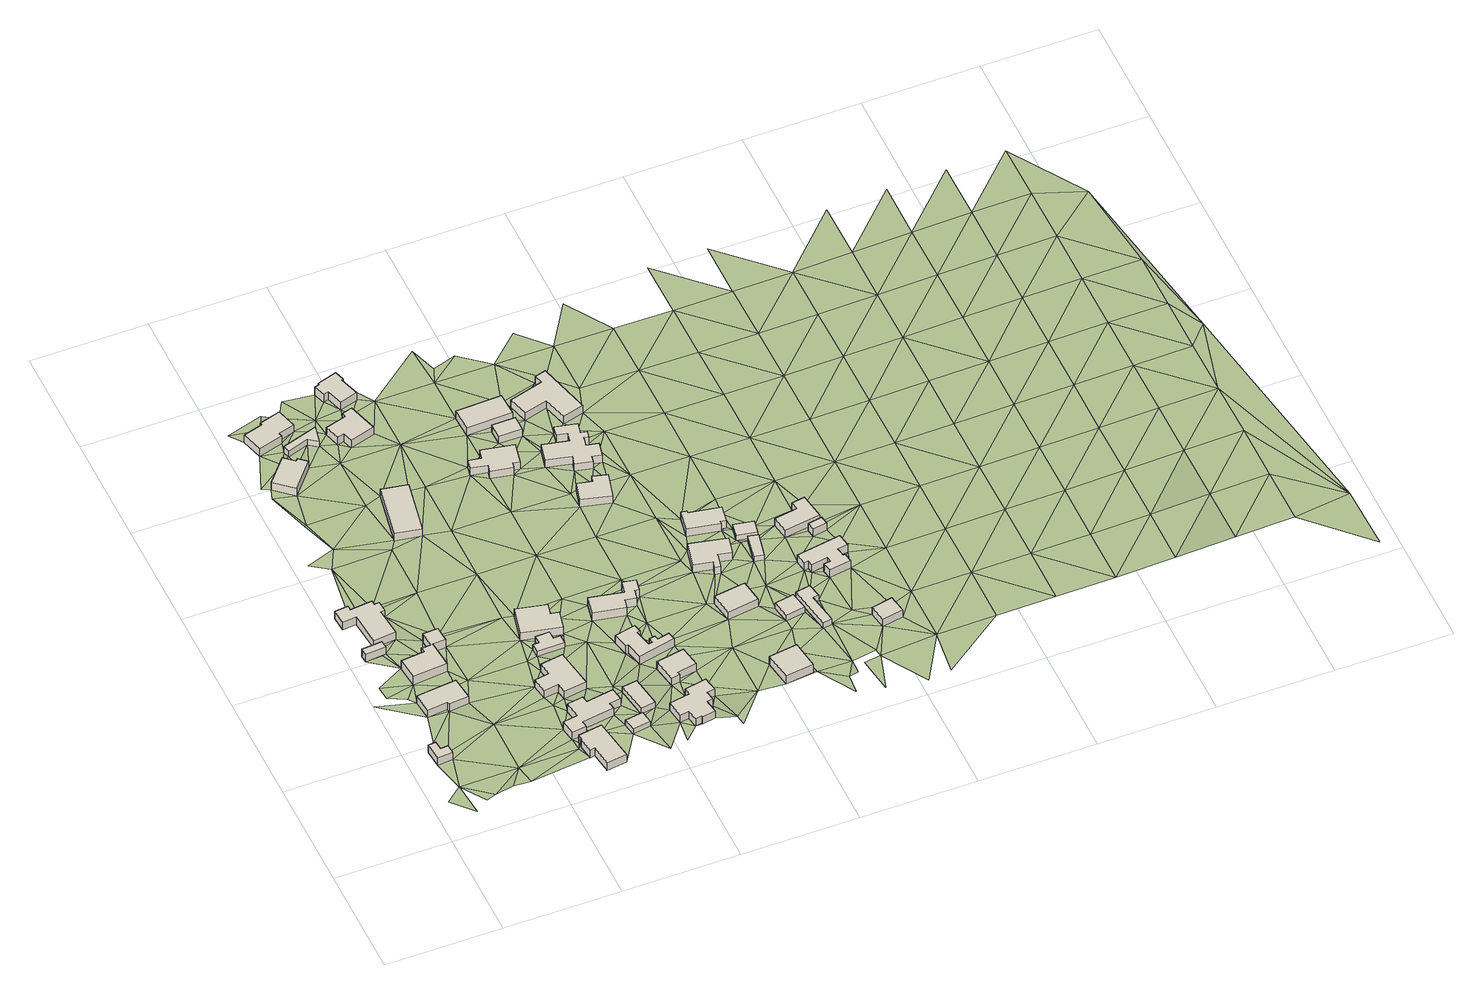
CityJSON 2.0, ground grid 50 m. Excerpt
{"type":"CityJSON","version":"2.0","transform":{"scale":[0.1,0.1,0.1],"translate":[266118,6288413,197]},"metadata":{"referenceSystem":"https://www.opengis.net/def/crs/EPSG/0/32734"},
"CityObjects":{
"building1":{"type":"Building","attributes":{"address":"36 Akkerboom Avenue Mamre 7347 Cape Town","building":"yes","building:levels":"1","building_height":4.1,"roof_height":201.67,"ground_height":197.57,"plus_code":"4FRWFFJJ+RQQ"},"geometry":[{"type":"Solid","lod":"1","boundaries":[[[[0,1,2,3]],[[1,4,5,2]],[[4,6,7,5]],[[6,8,9,7]],[[8,10,11,9]],[[10,0,3,11]],[[3,2,5,7,9,11]],[[10,8,6,4,1,0]]]]}]},
"building2":{"type":"Building","attributes":{"address":"Dias Street Mamre 7347 Cape Town","building":"yes","building:levels":"1","building_height":4.1,"roof_height":201.9,"ground_height":197.8,"plus_code":"4FRWFFMJ+3Q5"},"geometry":[{"type":"Solid","lod":"1","boundaries":[[[[12,13,14,15]],[[13,16,17,14]],[[16,18,19,17]],[[18,12,15,19]],[[15,14,17,19]],[[18,16,13,12]]]]}]},
"building3":{"type":"Building","attributes":{"address":"Akkerboom Avenue Mamre 7347 Cape Town","building":"house","building:levels":"1","building_height":4.1,"roof_height":201.79,"ground_height":197.69,"plus_code":"4FRWFFJJ+WRH"},"geometry":[{"type":"Solid","lod":"1","boundaries":[[[[20,21,22,23]],[[21,24,25,22]],[[24,26,27,25]],[[26,28,29,27]],[[28,30,31,29]],[[30,20,23,31]],[[23,22,25,27,29,31]],[[30,28,26,24,21,20]]]]}]},
"building4":{"type":"Building","attributes":{"address":"Dias Street Mamre 7347 Cape Town","building":"house","building:levels":"1","building_height":4.1,"roof_height":201.9,"ground_height":197.8,"plus_code":"4FRWFFMJ+3RM"},"geometry":[{"type":"Solid","lod":"1","boundaries":[[[[32,33,34,35]],[[33,36,37,34]],[[36,38,39,37]],[[38,40,41,39]],[[40,42,43,41]],[[42,44,45,43]],[[44,46,47,45]],[[46,48,49,47]],[[48,50,51,49]],[[50,52,53,51]],[[52,54,55,53]],[[54,32,35,55]],[[35,34,37,39,41,43,45,47,49,51,53,55]],[[54,52,50,48,46,44,42,40,38,36,33,32]]]]}]},
"building5":{"type":"Building","attributes":{"address":"34 Akkerboom Avenue Mamre 7347 Cape Town","building":"yes","building:levels":"1","building_height":4.1,"roof_height":202.34,"ground_height":198.24,"plus_code":"4FRWFFMJ+2V6"},"geometry":[{"type":"Solid","lod":"1","boundaries":[[[[56,57,58,59]],[[57,60,61,58]],[[60,62,63,61]],[[62,64,65,63]],[[64,66,67,65]],[[66,68,69,67]],[[68,70,71,69]],[[70,72,73,71]],[[72,74,75,73]],[[74,56,59,75]],[[59,58,61,63,65,67,69,71,73,75]],[[74,72,70,68,66,64,62,60,57,56]]]]}]},
"building6":{"type":"Building","attributes":{"address":"27 Akkerboom Avenue Mamre 7347 Cape Town","building":"house","building:levels":"1","building_height":4.1,"roof_height":202.18,"ground_height":198.08,"plus_code":"4FRWFFJM+Q25"},"geometry":[{"type":"Solid","lod":"1","boundaries":[[[[76,77,78,79]],[[77,80,81,78]],[[80,82,83,81]],[[82,84,85,83]],[[84,86,87,85]],[[86,88,89,87]],[[88,90,91,89]],[[90,76,79,91]],[[79,78,81,83,85,87,89,91]],[[90,88,86,84,82,80,77,76]]]]}]},
"building7":{"type":"Building","attributes":{"address":"30 Henning Huizen Street Mamre 7347 Cape Town","building":"house","building:levels":"1","building_height":4.1,"roof_height":202.07,"ground_height":197.97,"plus_code":"4FRWFFMJ+CR4"},"geometry":[{"type":"Solid","lod":"1","boundaries":[[[[92,93,94,95]],[[93,96,97,94]],[[96,98,99,97]],[[98,100,101,99]],[[100,102,103,101]],[[102,92,95,103]],[[95,94,97,99,101,103]],[[102,100,98,96,93,92]]]]}]},
"building8":{"type":"Building","attributes":{"address":"23 Groenkloof Street Mamre 7347 Cape Town","building":"house","building:levels":"1","building_height":4.1,"roof_height":201.88,"ground_height":197.78,"plus_code":"4FRWFFMJ+FRW"},"geometry":[{"type":"Solid","lod":"1","boundaries":[[[[104,105,106,107]],[[105,108,109,106]],[[108,110,111,109]],[[110,112,113,111]],[[112,114,115,113]],[[114,116,117,115]],[[116,118,119,117]],[[118,104,107,119]],[[107,106,109,111,113,115,117,119]],[[118,116,114,112,110,108,105,104]]]]}]},
"building9":{"type":"Building","attributes":{"address":"25 Akkerboom Avenue Mamre 7347 Cape Town","building":"house","building:levels":"1","building_height":4.1,"roof_height":202.35,"ground_height":198.25,"plus_code":"4FRWFFJM+R36"},"geometry":[{"type":"Solid","lod":"1","boundaries":[[[[120,121,122,123]],[[121,124,125,122]],[[124,126,127,125]],[[126,128,129,127]],[[128,130,131,129]],[[130,132,133,131]],[[132,134,135,133]],[[134,136,137,135]],[[136,138,139,137]],[[138,140,141,139]],[[140,142,143,141]],[[142,120,123,143]],[[123,122,125,127,129,131,133,135,137,139,141,143]],[[142,140,138,136,134,132,130,128,126,124,121,120]]]]}]},
"building10":{"type":"Building","attributes":{"address":"23 Akkerboom Avenue Mamre 7347 Cape Town","building":"house","building:levels":"1","building_height":4.1,"roof_height":202.35,"ground_height":198.25,"plus_code":"4FRWFFJM+V2Q"},"geometry":[{"type":"Solid","lod":"1","boundaries":[[[[144,145,146,147]],[[145,148,149,146]],[[148,150,151,149]],[[150,152,153,151]],[[152,154,155,153]],[[154,156,157,155]],[[156,158,159,157]],[[158,144,147,159]],[[147,146,149,151,153,155,157,159]],[[158,156,154,152,150,148,145,144]]]]}]},
"building11":{"type":"Building","attributes":{"building":"cabin","building:levels":"1","building_height":2.8,"roof_height":200.97,"ground_height":198.17,"plus_code":"4FRWFFMJ+FV9"},"geometry":[{"type":"Solid","lod":"1","boundaries":[[[[160,161,162,163]],[[161,164,165,162]],[[164,166,167,165]],[[166,168,169,167]],[[168,160,163,169]],[[163,162,165,167,169]],[[168,166,164,161,160]]]]}]},
"building12":{"type":"Building","attributes":{"building":"cabin","building:levels":"1","building_height":2.8,"roof_height":201.31,"ground_height":198.51,"plus_code":"4FRWFFJM+Q4F"},"geometry":[{"type":"Solid","lod":"1","boundaries":[[[[170,171,172,173]],[[171,174,175,172]],[[174,176,177,175]],[[176,170,173,177]],[[173,172,175,177]],[[176,174,171,170]]]]}]},
"building13":{"type":"Building","attributes":{"building":"cabin","building:levels":"1","building_height":2.8,"roof_height":201.23,"ground_height":198.43,"plus_code":"4FRWFFJM+X32"},"geometry":[{"type":"Solid","lod":"1","boundaries":[[[[178,179,180,181]],[[179,182,183,180]],[[182,184,185,183]],[[184,186,187,185]],[[186,188,189,187]],[[188,190,191,189]],[[190,192,193,191]],[[192,178,181,193]],[[181,180,183,185,187,189,191,193]],[[192,190,188,186,184,182,179,178]]]]}]},
"building14":{"type":"Building","attributes":{"address":"Khorhamer Street Mamre 7347 Cape Town","building":"civic","building:levels":"1","building_height":4.1,"roof_height":202.61,"ground_height":198.51,"plus_code":"4FRWFFMJ+7XC"},"geometry":[{"type":"Solid","lod":"1","boundaries":[[[[194,195,196,197]],[[195,198,199,196]],[[198,200,201,199]],[[200,194,197,201]],[[197,196,199,201]],[[200,198,195,194]]]]}]},
"building15":{"type":"Building","attributes":{"address":"21 Akkerboom Avenue Mamre 7347 Cape Town","building":"house","building:levels":"1","building_height":4.1,"roof_height":202.64,"ground_height":198.54,"plus_code":"4FRWFFMM+232"},"geometry":[{"type":"Solid","lod":"1","boundaries":[[[[202,203,204,205]],[[203,206,207,204]],[[206,208,209,207]],[[208,210,211,209]],[[210,212,213,211]],[[212,202,205,213]],[[205,204,207,209,211,213]],[[212,210,208,206,203,202]]]]}]},
"building16":{"type":"Building","attributes":{"building":"cabin","building:levels":"1","building_height":2.8,"roof_height":201.43,"ground_height":198.63,"plus_code":"4FRWFFJM+R49"},"geometry":[{"type":"Solid","lod":"1","boundaries":[[[[214,215,216,217]],[[215,218,219,216]],[[218,220,221,219]],[[220,214,217,221]],[[217,216,219,221]],[[220,218,215,214]]]]}]},
"building17":{"type":"Building","attributes":{"address":"26 Akkerboom Avenue Mamre 7347 Cape Town","building":"house","building:levels":"1","building_height":4.1,"roof_height":202.27,"ground_height":198.17,"plus_code":"4FRWFFMJ+FX2"},"geometry":[{"type":"Solid","lod":"1","boundaries":[[[[222,223,224,225]],[[223,226,227,224]],[[226,228,229,227]],[[228,230,231,229]],[[230,232,233,231]],[[232,234,235,233]],[[234,236,237,235]],[[236,222,225,237]],[[225,224,227,229,231,233,235,237]],[[236,234,232,230,228,226,223,222]]]]}]},
"building18":{"type":"Building","attributes":{"address":"24 Akkerboom Avenue Mamre 7347 Cape Town","building":"house","building:levels":"1","building_height":4.1,"roof_height":202.27,"ground_height":198.17,"plus_code":"4FRWFFMJ+GXM"},"geometry":[{"type":"Solid","lod":"1","boundaries":[[[[238,239,240,241]],[[239,242,243,240]],[[242,244,245,243]],[[244,246,247,245]],[[246,248,249,247]],[[248,250,251,249]],[[250,252,253,251]],[[252,254,255,253]],[[254,256,257,255]],[[256,238,241,257]],[[241,240,243,245,247,249,251,253,255,257]],[[256,254,252,250,248,246,244,242,239,238]]]]}]},
"building19":{"type":"Building","attributes":{"address":"14 Gardenia Street Mamre 7347 Cape Town","building":"house","building:levels":"1","building_height":4.1,"roof_height":203.1,"ground_height":199,"plus_code":"4FRWFFJM+Q67"},"geometry":[{"type":"Solid","lod":"1","boundaries":[[[[258,259,260,261]],[[259,262,263,260]],[[262,264,265,263]],[[264,266,267,265]],[[266,268,269,267]],[[268,270,271,269]],[[270,272,273,271]],[[272,274,275,273]],[[274,276,277,275]],[[276,278,279,277]],[[278,280,281,279]],[[280,282,283,281]],[[282,284,285,283]],[[284,258,261,285]],[[261,260,263,265,267,269,271,273,275,277,279,281,283,285]],[[284,282,280,278,276,274,272,270,268,266,264,262,259,258]]]]}]},
"building20":{"type":"Building","attributes":{"address":"10 Gardenia Street Mamre 7347 Cape Town","building":"house","building:levels":"1","building_height":4.1,"roof_height":203.15,"ground_height":199.05,"plus_code":"4FRWFFJM+W58"},"geometry":[{"type":"Solid","lod":"1","boundaries":[[[[286,287,288,289]],[[287,290,291,288]],[[290,292,293,291]],[[292,294,295,293]],[[294,296,297,295]],[[296,298,299,297]],[[298,300,301,299]],[[300,302,303,301]],[[302,304,305,303]],[[304,306,307,305]],[[306,308,309,307]],[[308,310,311,309]],[[310,312,313,311]],[[312,286,289,313]],[[289,288,291,293,295,297,299,301,303,305,307,309,311,313]],[[312,310,308,306,304,302,300,298,296,294,292,290,287,286]]]]}]},
"building21":{"type":"Building","attributes":{"address":"12 Gardenia Street Mamre 7347 Cape Town","building":"house","building:levels":"1","building_height":4.1,"roof_height":203.15,"ground_height":199.05,"plus_code":"4FRWFFJM+R6W"},"geometry":[{"type":"Solid","lod":"1","boundaries":[[[[314,315,316,317]],[[315,318,319,316]],[[318,320,321,319]],[[320,322,323,321]],[[322,324,325,323]],[[324,314,317,325]],[[317,316,319,321,323,325]],[[324,322,320,318,315,314]]]]}]},
"building22":{"type":"Building","attributes":{"address":"8 Gardenia Street Mamre 7347 Cape Town","building":"house","building:levels":"1","building_height":4.1,"roof_height":203.15,"ground_height":199.05,"plus_code":"4FRWFFJM+X5X"},"geometry":[{"type":"Solid","lod":"1","boundaries":[[[[326,327,328,329]],[[327,330,331,328]],[[330,332,333,331]],[[332,334,335,333]],[[334,336,337,335]],[[336,338,339,337]],[[338,340,341,339]],[[340,342,343,341]],[[342,344,345,343]],[[344,326,329,345]],[[329,328,331,333,335,337,339,341,343,345]],[[344,342,340,338,336,334,332,330,327,326]]]]}]},
"building23":{"type":"Building","attributes":{"building":"house","building:levels":"1","building_height":4.1,"roof_height":203.14,"ground_height":199.04,"plus_code":"4FRWFFMM+849"},"geometry":[{"type":"Solid","lod":"1","boundaries":[[[[346,347,348,349]],[[347,350,351,348]],[[350,352,353,351]],[[352,354,355,353]],[[354,356,357,355]],[[356,358,359,357]],[[358,360,361,359]],[[360,362,363,361]],[[362,364,365,363]],[[364,346,349,365]],[[349,348,351,353,355,357,359,361,363,365]],[[364,362,360,358,356,354,352,350,347,346]]]]}]},
"building24":{"type":"Building","attributes":{"address":"17 Bauhinia Crescent Mamre 7347 Cape Town","building":"house","building:levels":"1","building_height":4.1,"roof_height":202.92,"ground_height":198.82,"plus_code":"4FRWFFMM+95W"},"geometry":[{"type":"Solid","lod":"1","boundaries":[[[[366,367,368,369]],[[367,370,371,368]],[[370,372,373,371]],[[372,366,369,373]],[[369,368,371,373]],[[372,370,367,366]]]]}]},
"building25":{"type":"Building","attributes":{"address":"17 Bauhinia Crescent Mamre 7347 Cape Town","building":"yes","building:levels":"1","building_height":4.1,"roof_height":202.9,"ground_height":198.8,"plus_code":"4FRWFFMM+955"},"geometry":[{"type":"Solid","lod":"1","boundaries":[[[[374,375,376,377]],[[375,378,379,376]],[[378,380,381,379]],[[380,374,377,381]],[[377,376,379,381]],[[380,378,375,374]]]]}]},
"building26":{"type":"Building","attributes":{"address":"7 Gardenia Street Mamre 7347 Cape Town","building":"house","building:levels":"1","building_height":4.1,"roof_height":204.09,"ground_height":199.99,"plus_code":"4FRWFFJM+QCJ"},"geometry":[{"type":"Solid","lod":"1","boundaries":[[[[382,383,384,385]],[[383,386,387,384]],[[386,388,389,387]],[[388,382,385,389]],[[385,384,387,389]],[[388,386,383,382]]]]}]},
"building27":{"type":"Building","attributes":{"address":"6 Gardenia Street Mamre 7347 Cape Town","building":"yes","building:levels":"1","building_height":4.1,"roof_height":203.17,"ground_height":199.07,"plus_code":"4FRWFFMM+57V"},"geometry":[{"type":"Solid","lod":"1","boundaries":[[[[390,391,392,393]],[[391,394,395,392]],[[394,396,397,395]],[[396,398,399,397]],[[398,400,401,399]],[[400,390,393,401]],[[393,392,395,397,399,401]],[[400,398,396,394,391,390]]]]}]},
"building28":{"type":"Building","attributes":{"address":"Gardenia Street Mamre 7347 Cape Town","building":"house","building:levels":"1","building_height":4.1,"roof_height":203.47,"ground_height":199.37,"plus_code":"4FRWFFJM+W9G"},"geometry":[{"type":"Solid","lod":"1","boundaries":[[[[402,403,404,405]],[[403,406,407,404]],[[406,408,409,407]],[[408,402,405,409]],[[405,404,407,409]],[[408,406,403,402]]]]}]},
"building29":{"type":"Building","attributes":{"address":"4 Gardenia Street Mamre 7347 Cape Town","building":"house","building:levels":"1","building_height":4.1,"roof_height":203.13,"ground_height":199.03,"plus_code":"4FRWFFMM+77M"},"geometry":[{"type":"Solid","lod":"1","boundaries":[[[[410,411,412,413]],[[411,414,415,412]],[[414,416,417,415]],[[416,418,419,417]],[[418,420,421,419]],[[420,422,423,421]],[[422,424,425,423]],[[424,426,427,425]],[[426,428,429,427]],[[428,430,431,429]],[[430,432,433,431]],[[432,434,435,433]],[[434,436,437,435]],[[436,438,439,437]],[[438,440,441,439]],[[440,442,443,441]],[[442,444,445,443]],[[444,410,413,445]],[[413,412,415,417,419,421,423,425,427,429,431,433,435,437,439,441,443,445]],[[444,442,440,438,436,434,432,430,428,426,424,422,420,418,416,414,411,410]]]]}]},
"building30":{"type":"Building","attributes":{"address":"1 Gardenia Street Mamre 7347 Cape Town","building":"house","building:levels":"1","building_height":4.1,"roof_height":203.4,"ground_height":199.3,"plus_code":"4FRWFFMM+29H"},"geometry":[{"type":"Solid","lod":"1","boundaries":[[[[446,447,448,449]],[[447,450,451,448]],[[450,452,453,451]],[[452,454,455,453]],[[454,456,457,455]],[[456,458,459,457]],[[458,460,461,459]],[[460,446,449,461]],[[449,448,451,453,455,457,459,461]],[[460,458,456,454,452,450,447,446]]]]}]},
"building31":{"type":"Building","attributes":{"address":"15 Bauhinia Crescent Mamre 7347 Cape Town","building":"house","building:levels":"1","building_height":4.1,"roof_height":202.9,"ground_height":198.8,"plus_code":"4FRWFFMM+97W"},"geometry":[{"type":"Solid","lod":"1","boundaries":[[[[462,463,464,465]],[[463,466,467,464]],[[466,468,469,467]],[[468,470,471,469]],[[470,472,473,471]],[[472,474,475,473]],[[474,476,477,475]],[[476,462,465,477]],[[465,464,467,469,471,473,475,477]],[[476,474,472,470,468,466,463,462]]]]}]},
"building32":{"type":"Building","attributes":{"address":"Gardenia Street Mamre 7347 Cape Town","building":"cabin","building:levels":"1","building_height":2.8,"roof_height":202.68,"ground_height":199.88,"plus_code":"4FRWFFJM+VFJ"},"geometry":[{"type":"Solid","lod":"1","boundaries":[[[[478,479,480,481]],[[479,482,483,480]],[[482,484,485,483]],[[484,478,481,485]],[[481,480,483,485]],[[484,482,479,478]]]]}]},
"building33":{"type":"Building","attributes":{"address":"1 Hibiscus Crescent Mamre 7347 Cape Town","building":"house","building:levels":"1","building_height":4.1,"roof_height":203.52,"ground_height":199.42,"plus_code":"4FRWFFMM+3CJ"},"geometry":[{"type":"Solid","lod":"1","boundaries":[[[[486,487,488,489]],[[487,490,491,488]],[[490,492,493,491]],[[492,494,495,493]],[[494,496,497,495]],[[496,498,499,497]],[[498,500,501,499]],[[500,486,489,501]],[[489,488,491,493,495,497,499,501]],[[500,498,496,494,492,490,487,486]]]]}]},
"building34":{"type":"Building","attributes":{"address":"Hibiscus Crescent Mamre 7347 Cape Town","building":"cabin","building:levels":"1","building_height":2.8,"roof_height":202.68,"ground_height":199.88,"plus_code":"4FRWFFJM+VF5"},"geometry":[{"type":"Solid","lod":"1","boundaries":[[[[502,503,504,505]],[[503,506,507,504]],[[506,508,509,507]],[[508,510,511,509]],[[510,512,513,511]],[[512,502,505,513]],[[505,504,507,509,511,513]],[[512,510,508,506,503,502]]]]}]},
"building35":{"type":"Building","attributes":{"building":"cabin","building:levels":"1","building_height":2.8,"roof_height":202.3,"ground_height":199.5,"plus_code":"4FRWFFMM+2F3"},"geometry":[{"type":"Solid","lod":"1","boundaries":[[[[514,515,516,517]],[[515,518,519,516]],[[518,520,521,519]],[[520,514,517,521]],[[517,516,519,521]],[[520,518,515,514]]]]}]},
"building36":{"type":"Building","attributes":{"building":"cabin","building:levels":"1","building_height":2.8,"roof_height":202.3,"ground_height":199.5,"plus_code":"4FRWFFMM+2FV"},"geometry":[{"type":"Solid","lod":"1","boundaries":[[[[522,523,524,525]],[[523,526,527,524]],[[526,528,529,527]],[[528,522,525,529]],[[525,524,527,529]],[[528,526,523,522]]]]}]},
"building37":{"type":"Building","attributes":{"address":"3 Hibiscus Crescent Mamre 7347 Cape Town","building":"house","building:levels":"1","building_height":4.1,"roof_height":203.86,"ground_height":199.76,"plus_code":"4FRWFFJM+WGX"},"geometry":[{"type":"Solid","lod":"1","boundaries":[[[[530,531,532,533]],[[531,534,535,532]],[[534,536,537,535]],[[536,538,539,537]],[[538,540,541,539]],[[540,542,543,541]],[[542,544,545,543]],[[544,546,547,545]],[[546,548,549,547]],[[548,550,551,549]],[[550,552,553,551]],[[552,554,555,553]],[[554,556,557,555]],[[556,530,533,557]],[[533,532,535,537,539,541,543,545,547,549,551,553,555,557]],[[556,554,552,550,548,546,544,542,540,538,536,534,531,530]]]]}]},
"building38":{"type":"Building","attributes":{"address":"Hibiscus Crescent Mamre 7347 Cape Town","building":"house","building:levels":"1","building_height":4.1,"roof_height":204.11,"ground_height":200.01,"plus_code":"4FRWFFJM+RH9"},"geometry":[{"type":"Solid","lod":"1","boundaries":[[[[558,559,560,561]],[[559,562,563,560]],[[562,564,565,563]],[[564,558,561,565]],[[561,560,563,565]],[[564,562,559,558]]]]}]},
"building39":{"type":"Building","attributes":{"address":"2 Hibiscus Crescent Mamre 7347 Cape Town","building":"house","building:levels":"1","building_height":4.1,"roof_height":203.71,"ground_height":199.61,"plus_code":"4FRWFFMM+2HJ"},"geometry":[{"type":"Solid","lod":"1","boundaries":[[[[566,567,568,569]],[[567,570,571,568]],[[570,572,573,571]],[[572,574,575,573]],[[574,576,577,575]],[[576,566,569,577]],[[569,568,571,573,575,577]],[[576,574,572,570,567,566]]]]}]},
"building40":{"type":"Building","attributes":{"address":"Hibiscus Crescent Mamre 7347 Cape Town","building":"garage","building:levels":"1","building_height":4.1,"roof_height":203.71,"ground_height":199.61,"plus_code":"4FRWFFMM+2H4"},"geometry":[{"type":"Solid","lod":"1","boundaries":[[[[578,579,580,581]],[[579,582,583,580]],[[582,584,585,583]],[[584,578,581,585]],[[581,580,583,585]],[[584,582,579,578]]]]}]},
"terrain1":{"type":"TINRelief","geometry":[{"type":"CompositeSurface","lod":"1","boundaries":[[[586,587,588]],[[1,587,4]],[[587,589,590]],[[591,0,10]],[[10,8,6]],[[10,6,591]],[[587,592,4]],[[20,593,21]],[[587,590,592]],[[591,6,26]],[[594,595,68]],[[591,26,21]],[[595,596,68]],[[6,4,597]],[[598,592,590]],[[596,20,68]],[[68,599,594]],[[600,16,599]],[[21,26,24]],[[600,18,16]],[[38,13,12]],[[26,6,597]],[[592,597,4]],[[601,592,598]],[[599,18,600]],[[20,602,68]],[[38,12,40]],[[12,18,40]],[[18,599,603]],[[604,605,606]],[[26,597,607]],[[40,18,603]],[[608,603,599]],[[606,609,604]],[[68,602,610]],[[605,604,611]],[[592,601,612]],[[609,611,604]],[[613,40,614]],[[602,607,615]],[[603,616,40]],[[597,592,126]],[[614,40,616]],[[609,617,618]],[[610,602,615]],[[603,619,616]],[[611,620,621]],[[622,610,623]],[[610,615,623]],[[607,597,150]],[[616,624,614]],[[612,601,625]],[[592,612,128]],[[592,128,126]],[[626,609,618]],[[618,614,626]],[[150,615,607]],[[627,628,629]],[[629,620,627]],[[611,609,630]],[[614,624,626]],[[624,623,631]],[[627,93,628]],[[126,632,597]],[[628,93,92]],[[620,611,630]],[[632,152,597]],[[150,597,152]],[[102,633,92]],[[625,634,612]],[[612,635,128]],[[626,630,609]],[[635,612,634]],[[623,615,206]],[[636,635,634]],[[633,102,105]],[[620,637,627]],[[130,128,635]],[[638,615,150]],[[639,631,623]],[[624,631,639]],[[637,93,627]],[[632,126,640]],[[126,641,640]],[[642,104,116]],[[130,635,643]],[[644,620,630]],[[206,615,638]],[[154,152,632]],[[102,161,105]],[[132,130,643]],[[156,632,640]],[[626,624,645]],[[644,637,620]],[[632,156,154]],[[118,116,104]],[[100,98,102]],[[108,105,161]],[[98,646,102]],[[647,642,116]],[[646,161,102]],[[206,639,623]],[[150,648,649]],[[638,150,649]],[[156,640,650]],[[651,132,643]],[[652,630,626]],[[174,643,653]],[[654,93,655]],[[624,639,645]],[[637,655,93]],[[638,649,192]],[[98,656,646]],[[98,654,656]],[[156,650,657]],[[192,190,638]],[[108,161,658]],[[644,630,652]],[[206,638,190]],[[171,643,174]],[[171,651,643]],[[110,108,658]],[[647,116,659]],[[660,192,649]],[[626,645,652]],[[650,661,662]],[[644,198,637]],[[206,190,186]],[[663,656,654]],[[188,186,190]],[[657,650,662]],[[206,664,639]],[[161,665,658]],[[654,655,663]],[[666,667,651]],[[668,206,186]],[[198,655,637]],[[651,171,215]],[[660,669,192]],[[645,639,664]],[[670,176,174]],[[666,651,215]],[[671,659,658]],[[662,672,657]],[[215,171,170]],[[668,673,206]],[[663,655,674]],[[675,660,657]],[[658,665,671]],[[662,666,676]],[[677,659,671]],[[228,665,663]],[[678,668,679]],[[676,666,215]],[[228,663,674]],[[652,645,680]],[[672,662,676]],[[672,675,657]],[[674,655,681]],[[660,675,669]],[[266,176,670]],[[678,673,668]],[[218,170,176]],[[671,665,228]],[[673,678,669]],[[215,170,218]],[[672,676,682]],[[681,683,674]],[[669,675,673]],[[655,198,684]],[[218,176,264]],[[685,652,680]],[[244,677,671]],[[652,685,686]],[[176,266,264]],[[228,223,671]],[[645,664,687]],[[688,689,664]],[[688,690,691]],[[655,684,681]],[[684,198,686]],[[226,223,228]],[[675,672,308]],[[692,270,266]],[[672,682,693]],[[687,680,645]],[[244,671,694]],[[332,691,673]],[[675,332,673]],[[223,695,671]],[[695,694,671]],[[688,691,689]],[[268,266,270]],[[308,672,693]],[[218,318,682]],[[664,689,687]],[[218,264,318]],[[686,685,684]],[[675,308,306]],[[270,274,272]],[[684,696,681]],[[694,695,697]],[[332,675,306]],[[223,698,695]],[[315,693,682]],[[689,691,330]],[[330,691,332]],[[682,318,315]],[[262,259,264]],[[264,259,318]],[[310,308,693]],[[354,685,680]],[[699,695,698]],[[700,680,687]],[[320,318,259]],[[698,696,701]],[[332,306,702]],[[696,684,701]],[[278,276,280]],[[684,685,352]],[[700,354,680]],[[698,701,699]],[[693,315,703]],[[320,259,258]],[[702,306,704]],[[276,705,280]],[[706,707,708]],[[706,708,709]],[[710,699,701]],[[711,707,706]],[[322,320,324]],[[282,280,284]],[[352,685,354]],[[330,712,689]],[[712,687,689]],[[706,713,711]],[[284,280,705]],[[324,320,258]],[[704,711,714]],[[703,315,314]],[[714,711,713]],[[704,714,702]],[[715,716,713]],[[717,718,330]],[[713,716,714]],[[367,701,684]],[[700,358,354]],[[370,684,352]],[[719,705,720]],[[702,721,722]],[[705,719,284]],[[702,714,721]],[[718,712,330]],[[719,258,284]],[[354,358,356]],[[398,700,687]],[[721,714,723]],[[684,370,724]],[[725,324,258]],[[700,360,358]],[[347,352,350]],[[712,726,687]],[[684,724,367]],[[314,324,725]],[[727,721,723]],[[725,703,314]],[[352,347,370]],[[728,712,718]],[[725,258,719]],[[687,726,398]],[[729,714,716]],[[703,406,716]],[[701,367,730]],[[731,360,700]],[[723,714,729]],[[732,370,347]],[[724,370,367]],[[733,701,730]],[[360,364,362]],[[398,731,700]],[[703,725,406]],[[347,346,732]],[[728,723,450]],[[734,712,728]],[[370,732,375]],[[386,725,719]],[[360,422,364]],[[406,729,716]],[[719,388,386]],[[712,734,726]],[[422,360,731]],[[370,375,372]],[[723,729,450]],[[420,346,364]],[[732,346,735]],[[366,730,367]],[[726,736,398]],[[364,422,420]],[[731,398,396]],[[733,730,737]],[[450,734,728]],[[420,735,346]],[[731,738,422]],[[403,729,406]],[[396,738,731]],[[730,739,737]],[[374,372,375]],[[740,725,386]],[[420,741,735]],[[726,742,736]],[[406,725,743]],[[726,734,742]],[[396,394,391]],[[422,738,424]],[[738,396,391]],[[744,388,745]],[[454,729,403]],[[735,470,374]],[[454,450,729]],[[372,374,470]],[[411,735,741]],[[741,420,418]],[[730,366,746]],[[468,366,372]],[[468,372,470]],[[730,746,739]],[[740,386,747]],[[735,411,470]],[[734,450,447]],[[748,738,391]],[[725,740,743]],[[744,745,747]],[[418,414,741]],[[411,741,414]],[[454,403,456]],[[749,748,391]],[[450,454,452]],[[750,456,403]],[[751,406,743]],[[742,734,447]],[[416,414,418]],[[752,749,736]],[[753,745,754]],[[470,411,472]],[[463,366,468]],[[742,752,736]],[[755,748,749]],[[745,756,747]],[[742,447,494]],[[755,757,748]],[[753,756,745]],[[751,743,478]],[[755,749,752]],[[366,463,746]],[[411,758,472]],[[492,742,494]],[[740,747,759]],[[760,758,411]],[[761,762,763]],[[751,764,750]],[[765,766,456]],[[763,767,761]],[[752,742,492]],[[764,751,478]],[[466,463,468]],[[768,494,447]],[[456,750,515]],[[755,752,767]],[[747,756,759]],[[743,740,769]],[[770,760,771]],[[772,756,753]],[[765,456,515]],[[764,515,750]],[[447,773,768]],[[759,769,740]],[[774,761,767]],[[476,758,760]],[[770,761,774]],[[764,478,484]],[[774,767,752]],[[774,760,770]],[[463,462,746]],[[476,760,774]],[[764,484,512]],[[759,756,775]],[[773,765,776]],[[512,769,759]],[[490,487,777]],[[484,769,512]],[[765,515,776]],[[490,778,492]],[[515,764,518]],[[779,780,781]],[[768,773,526]],[[782,775,756]],[[783,752,492]],[[526,773,776]],[[784,785,768]],[[746,462,786]],[[512,534,764]],[[523,768,526]],[[776,515,514]],[[787,462,476]],[[784,768,523]],[[514,526,776]],[[752,783,774]],[[788,789,775]],[[778,490,777]],[[531,518,764]],[[746,786,790]],[[523,777,784]],[[526,514,528]],[[534,512,791]],[[788,775,792]],[[492,778,783]],[[534,531,764]],[[786,462,787]],[[775,782,793]],[[514,520,528]],[[522,777,523]],[[476,774,794]],[[782,781,793]],[[546,791,788]],[[518,574,520]],[[562,792,775]],[[791,538,534]],[[574,518,531]],[[793,562,775]],[[788,792,546]],[[546,538,791]],[[528,520,572]],[[536,534,538]],[[795,787,476]],[[572,522,528]],[[774,783,794]],[[520,574,572]],[[796,797,781]],[[546,544,538]],[[797,793,781]],[[798,538,544]],[[777,799,778]],[[522,799,777]],[[538,798,540]],[[562,800,792]],[[792,548,546]],[[582,574,531]],[[794,795,476]],[[798,544,542]],[[522,572,567]],[[798,542,540]],[[783,778,799]],[[801,786,787]],[[792,800,548]],[[793,797,802]],[[574,582,579]],[[530,582,531]],[[799,522,567]],[[570,567,572]],[[576,574,579]],[[787,795,801]],[[552,550,554]],[[783,803,794]],[[550,548,556]],[[556,554,550]],[[804,786,801]],[[805,800,802]],[[548,800,805]],[[584,582,530]],[[802,797,805]],[[799,803,783]],[[576,579,578]],[[567,566,799]],[[806,556,548]],[[797,807,808]],[[795,794,809]],[[806,548,805]],[[556,806,530]],[[803,809,794]],[[584,530,810]],[[578,584,810]],[[578,810,576]],[[576,810,566]],[[811,805,797]],[[530,806,810]],[[812,799,566]],[[812,803,799]],[[801,795,813]],[[809,814,795]],[[797,808,811]],[[812,566,810]],[[805,815,806]],[[795,814,813]],[[809,803,816]],[[803,812,817]],[[805,811,815]],[[810,806,818]],[[814,809,816]],[[803,817,816]],[[818,812,810]],[[806,815,818]],[[819,811,808]],[[813,814,820]],[[814,816,820]],[[812,821,817]],[[812,818,822]],[[813,823,824]],[[815,811,825]],[[826,811,819]],[[812,822,821]],[[813,820,823]],[[827,816,817]],[[811,826,825]],[[818,815,828]],[[817,821,827]],[[822,818,828]],[[829,820,816]],[[815,825,828]],[[819,830,826]],[[829,816,827]],[[831,823,820]],[[821,822,832]],[[828,833,822]],[[826,834,825]],[[823,831,835]],[[830,836,826]],[[831,820,829]],[[822,833,832]],[[837,827,821]],[[826,836,834]],[[825,838,828]],[[821,832,837]],[[829,827,839]],[[825,834,838]],[[833,828,840]],[[836,830,841]],[[829,839,831]],[[837,839,827]],[[828,838,840]],[[832,833,842]],[[830,843,841]],[[834,836,844]],[[832,842,837]],[[833,840,842]],[[839,845,831]],[[836,841,844]],[[838,834,846]],[[847,831,845]],[[848,839,837]],[[842,849,837]],[[834,844,846]],[[850,840,838]],[[851,841,843]],[[848,837,849]],[[845,839,852]],[[838,846,850]],[[842,840,853]],[[843,854,851]],[[844,841,855]],[[839,848,852]],[[840,850,853]],[[849,842,856]],[[841,851,855]],[[844,857,846]],[[858,845,852]],[[842,853,856]],[[848,849,859]],[[844,855,857]],[[846,860,850]],[[854,861,851]],[[859,849,856]],[[862,852,848]],[[846,857,860]],[[863,853,850]],[[854,864,861]],[[851,865,855]],[[848,859,862]],[[850,860,863]],[[866,856,853]],[[851,861,865]],[[855,867,857]],[[868,852,862]],[[853,863,866]],[[860,857,867]],[[869,859,856]],[[867,855,865]],[[861,864,870]],[[864,871,870]],[[869,856,866]],[[861,870,865]],[[863,860,872]],[[859,873,862]],[[860,867,872]],[[870,867,865]],[[859,869,873]],[[874,866,863]],[[874,863,872]],[[875,862,873]],[[867,870,876]],[[869,866,877]],[[876,872,867]],[[866,874,877]],[[874,872,876]],[[873,869,878]],[[877,874,876]],[[869,877,878]],[[873,878,875]],[[876,878,877]]]}]}
},
"vertices":[
[100,471,6],[107,393,6],[107,393,47],[100,471,47],[172,398,6],[172,398,47],[169,438,6],[169,438,47],[136,436,6],[136,436,47],[133,474,6],[133,474,47],
[151,1047,8],[64,1040,8],[64,1040,49],[151,1047,49],[67,1008,8],[67,1008,49],[154,1015,8],[154,1015,49],
[161,729,7],[171,641,7],[171,641,48],[161,729,48],[257,651,7],[257,651,48],[259,639,7],[259,639,48],[345,648,7],[345,648,48],[334,747,7],[334,747,48],
[46,1267,8],[52,1200,8],[52,1200,49],[46,1267,49],[110,1206,8],[110,1206,49],[123,1063,8],[123,1063,49],[220,1072,8],[220,1072,49],[209,1194,8],[209,1194,49],[227,1196,8],[227,1196,49],[223,1244,8],[223,1244,49],[202,1242,8],[202,1242,49],[200,1261,8],[200,1261,49],[106,1252,8],[106,1252,49],[104,1272,8],[104,1272,49],
[376,1024,7],[312,1020,7],[312,1020,53],[376,1024,53],[316,953,7],[316,953,53],[276,951,7],[276,951,53],[278,930,7],[278,930,53],[178,921,7],[178,921,53],[187,824,7],[187,824,53],[335,837,7],[335,837,53],[325,954,7],[325,954,53],[380,957,7],[380,957,53],
[757,303,10],[655,287,10],[655,287,52],[757,303,52],[658,264,10],[658,264,52],[654,264,10],[654,264,52],[664,195,10],[664,195,52],[685,198,10],[685,198,52],[698,107,10],[698,107,52],[785,119,10],[785,119,52],
[88,1993,10],[166,1925,10],[166,1925,51],[88,1993,51],[267,2041,10],[267,2041,51],[232,2071,10],[232,2071,51],[223,2062,10],[223,2062,51],[180,2099,10],[180,2099,51],
[92,2269,8],[119,2176,8],[119,2176,49],[92,2269,49],[225,2207,8],[225,2207,49],[221,2222,8],[221,2222,49],[291,2243,8],[291,2243,49],[266,2330,8],[266,2330,49],[174,2303,8],[174,2303,49],[177,2293,8],[177,2293,49],
[748,468,11],[678,457,11],[678,457,53],[748,468,53],[690,385,11],[690,385,53],[626,375,11],[626,375,53],[636,309,11],[636,309,53],[700,318,11],[700,318,53],[696,344,11],[696,344,53],[835,365,11],[835,365,53],[831,393,11],[831,393,53],[880,401,11],[880,401,53],[871,458,11],[871,458,53],[753,439,11],[753,439,53],
[765,707,12],[668,692,12],[668,692,53],[765,707,53],[677,634,12],[677,634,53],[613,624,12],[613,624,53],[624,556,12],[624,556,53],[687,565,12],[687,565,53],[694,521,12],[694,521,53],[792,536,12],[792,536,53],
[366,2209,8],[212,2160,8],[212,2160,40],[366,2209,40],[220,2129,8],[220,2129,40],[311,2160,8],[311,2160,40],[350,2132,8],[350,2132,40],
[933,310,15],[855,298,15],[855,298,43],[933,310,43],[864,242,15],[864,242,43],[942,254,15],[942,254,43],
[802,772,14],[801,812,14],[801,812,42],[802,772,42],[771,811,14],[771,811,42],[770,847,14],[770,847,42],[710,845,14],[710,845,42],[712,810,14],[712,810,42],[684,809,14],[684,809,42],[685,769,14],[685,769,42],
[528,1532,15],[572,1771,15],[572,1771,56],[528,1532,56],[461,1791,15],[461,1791,56],[418,1552,15],[418,1552,56],
[817,972,14],[687,1001,14],[687,1001,56],[817,972,56],[658,873,14],[658,873,56],[824,837,14],[824,837,56],[842,917,14],[842,917,56],[806,924,14],[806,924,56],
[914,464,15],[935,329,15],[935,329,44],[914,464,44],[999,339,15],[999,339,44],[978,474,15],[978,474,44],
[530,2236,12],[485,2222,12],[485,2222,53],[530,2236,53],[490,2204,12],[490,2204,53],[400,2178,12],[400,2178,53],[419,2111,12],[419,2111,53],[447,2119,12],[447,2119,53],[460,2076,12],[460,2076,53],[568,2108,12],[568,2108,53],
[547,2433,10],[463,2407,10],[463,2407,53],[547,2433,53],[465,2400,10],[465,2400,53],[442,2393,10],[442,2393,53],[458,2343,10],[458,2343,53],[480,2350,10],[480,2350,53],[503,2278,10],[503,2278,53],[580,2303,10],[580,2303,53],[553,2388,10],[553,2388,53],[561,2390,10],[561,2390,53],
[1220,362,20],[1126,344,20],[1126,344,61],[1220,362,61],[1131,314,20],[1131,314,61],[1042,299,20],[1042,299,61],[1054,222,20],[1054,222,61],[1093,229,20],[1093,229,61],[1101,182,20],[1101,182,61],[1130,187,20],[1130,187,61],[1131,181,20],[1131,181,61],[1188,191,20],[1188,191,61],[1178,249,20],[1178,249,61],[1204,253,20],[1204,253,61],[1198,292,20],[1198,292,61],[1232,299,20],[1232,299,61],
[1193,606,18],[1185,641,18],[1185,641,62],[1193,606,62],[1134,630,18],[1134,630,62],[1129,649,18],[1129,649,62],[1104,644,18],[1104,644,62],[1108,623,18],[1108,623,62],[1090,619,18],[1090,619,62],[1073,693,18],[1073,693,62],[1087,696,18],[1087,696,62],[1079,732,18],[1079,732,62],[989,712,18],[989,712,62],[1005,643,18],[1005,643,62],[1016,645,18],[1016,645,62],[1033,571,18],[1033,571,62],
[1203,541,21],[1083,520,21],[1083,520,62],[1203,541,62],[1101,415,21],[1101,415,62],[1137,421,21],[1137,421,62],[1135,436,21],[1135,436,62],[1219,451,21],[1219,451,62],
[1124,964,18],[1114,910,18],[1114,910,62],[1124,964,62],[971,939,18],[971,939,62],[954,857,18],[954,857,62],[1089,830,18],[1089,830,62],[1098,871,18],[1098,871,62],[1144,862,18],[1144,862,62],[1152,903,18],[1152,903,62],[1170,900,18],[1170,900,62],[1180,953,18],[1180,953,62],
[1033,1801,20],[895,1828,20],[895,1828,61],[1033,1801,61],[886,1785,20],[886,1785,61],[831,1795,20],[831,1795,61],[823,1753,20],[823,1753,61],[893,1740,20],[893,1740,61],[886,1708,20],[886,1708,61],[980,1690,20],[980,1690,61],[985,1714,20],[985,1714,61],[1014,1708,20],[1014,1708,61],
[1087,2064,18],[892,2057,18],[892,2057,59],[1087,2064,59],[895,1956,18],[895,1956,59],[1091,1963,18],[1091,1963,59],
[1091,1935,18],[992,1934,18],[992,1934,59],[1091,1935,59],[993,1867,18],[993,1867,59],[1091,1868,18],[1091,1868,59],
[1630,262,26],[1613,384,26],[1613,384,71],[1630,262,71],[1491,367,26],[1491,367,71],[1509,245,26],[1509,245,71],
[1301,1512,21],[1239,1528,21],[1239,1528,62],[1301,1512,62],[1232,1502,21],[1232,1502,62],[1168,1517,21],[1168,1517,62],[1147,1431,21],[1147,1431,62],[1273,1400,21],[1273,1400,62],
[1558,770,24],[1423,751,24],[1423,751,65],[1558,770,65],[1439,651,24],[1439,651,65],[1573,671,24],[1573,671,65],
[1300,1809,20],[1208,1829,20],[1208,1829,61],[1300,1809,61],[1198,1785,20],[1198,1785,61],[1243,1775,20],[1243,1775,61],[1235,1737,20],[1235,1737,61],[1126,1761,20],[1126,1761,61],[1108,1678,20],[1108,1678,61],[1212,1655,20],[1212,1655,61],[1203,1616,20],[1203,1616,61],[1275,1600,20],[1275,1600,61],[1280,1626,20],[1280,1626,61],[1320,1617,20],[1320,1617,61],[1334,1680,20],[1334,1680,61],[1283,1691,20],[1283,1691,61],[1291,1730,20],[1291,1730,61],[1311,1725,20],[1311,1725,61],[1317,1756,20],[1317,1756,61],[1290,1762,20],[1290,1762,61],
[1597,1016,23],[1436,1051,23],[1436,1051,64],[1597,1016,64],[1411,938,23],[1411,938,64],[1491,920,23],[1491,920,64],[1485,893,23],[1485,893,64],[1509,888,23],[1509,888,64],[1523,950,23],[1523,950,64],[1579,938,23],[1579,938,64],
[1295,2119,18],[1247,2106,18],[1247,2106,59],[1295,2119,59],[1257,2069,18],[1257,2069,59],[1111,2028,18],[1111,2028,59],[1135,1942,18],[1135,1942,59],[1236,1969,18],[1236,1969,59],[1265,1866,18],[1265,1866,59],[1356,1891,18],[1356,1891,59],
[1628,633,26],[1642,554,26],[1642,554,57],[1628,633,57],[1725,569,26],[1725,569,57],[1711,647,26],[1711,647,57],
[1637,1178,23],[1503,1202,23],[1503,1202,65],[1637,1178,65],[1504,1211,23],[1504,1211,65],[1480,1215,23],[1480,1215,65],[1463,1123,23],[1463,1123,65],[1599,1098,23],[1599,1098,65],[1601,1109,23],[1601,1109,65],[1624,1105,23],[1624,1105,65],
[1758,462,26],[1797,468,26],[1797,468,57],[1758,462,57],[1774,601,26],[1774,601,57],[1799,605,26],[1799,605,57],[1788,666,26],[1788,666,57],[1725,655,26],[1725,655,57],
[1673,1006,25],[1650,897,25],[1650,897,53],[1673,1006,53],[1691,889,25],[1691,889,53],[1714,997,25],[1714,997,53],
[1727,1070,25],[1644,1086,25],[1644,1086,53],[1727,1070,53],[1632,1027,25],[1632,1027,53],[1716,1011,25],[1716,1011,53],
[1995,855,28],[1803,824,28],[1803,824,69],[1995,855,69],[1811,774,28],[1811,774,69],[1830,777,28],[1830,777,69],[1833,753,28],[1833,753,69],[1904,765,28],[1904,765,69],[1907,744,28],[1907,744,69],[1879,739,28],[1879,739,69],[1886,700,28],[1886,700,69],[1981,716,28],[1981,716,69],[1974,756,28],[1974,756,69],[1966,755,28],[1966,755,69],[1960,791,28],[1960,791,69],[2004,798,28],[2004,798,69],
[2063,393,30],[2049,469,30],[2049,469,71],[2063,393,71],[1959,452,30],[1959,452,71],[1972,377,30],[1972,377,71],
[1950,1098,26],[1892,1089,26],[1892,1089,67],[1950,1098,67],[1898,1054,26],[1898,1054,67],[1800,1039,26],[1800,1039,67],[1812,965,26],[1812,965,67],[1967,989,26],[1967,989,67],
[1969,974,26],[1909,963,26],[1909,963,67],[1969,974,67],[1915,928,26],[1915,928,67],[1975,939,26],[1975,939,67],
[153,110,2],[138,255,4],[70,197,4],[210,149,4],[254,164,4],[138,505,6],[389,255,8],[4,777,3],[59,857,7],[65,796,7],[138,760,7],[389,505,10],[332,176,8],[178,921,8],[138,1010,8],[404,169,8],[334,747,11],[276,951,12],[138,1260,11],[104,1272,11],[106,1252,11],[345,648,11],[278,930,12],[200,1261,11],[335,837,11],[138,1510,11],[640,255,11],[209,1194,11],[227,1196,11],[389,760,11],[312,1020,12],[202,1242,11],[223,1244,11],[316,953,12],[185,1605,11],[61,1563,11],[325,954,12],[380,957,12],[376,1024,12],[664,195,11],[389,1260,16],[138,1765,11],[74,1947,10],[132,1762,11],[389,1510,16],[389,1010,12],[640,505,12],[54,2009,10],[654,264,11],[655,287,11],[658,264,11],[389,1765,15],[640,760,14],[640,1010,15],[678,457,12],[690,385,12],[49,2323,8],[757,303,11],[418,1552,16],[640,1260,18],[220,2129,10],[205,2371,8],[677,634,14],[668,692,14],[748,468,12],[835,365,15],[528,1532,18],[785,119,12],[267,2041,14],[389,2015,14],[311,2160,12],[792,536,16],[291,2243,12],[266,2330,12],[765,707,14],[753,439,12],[871,458,16],[350,2132,14],[687,1001,15],[366,2209,12],[880,401,16],[831,393,16],[770,847,18],[802,772,18],[968,116,12],[389,2265,12],[891,505,16],[824,837,18],[419,2111,14],[891,760,18],[914,464,16],[309,2408,10],[801,812,18],[771,811,18],[640,1510,18],[460,2076,14],[978,474,16],[447,2119,14],[640,2015,16],[640,1765,18],[572,1771,18],[891,1260,21],[817,972,18],[891,1010,18],[806,924,18],[842,917,18],[1045,127,18],[1033,571,21],[458,2343,12],[503,2278,12],[568,2108,16],[480,2350,12],[530,2236,14],[580,2303,14],[891,1510,21],[640,2265,14],[1089,830,21],[1193,606,21],[1079,732,21],[1269,161,26],[1104,644,21],[1073,693,21],[1090,619,21],[1108,623,21],[561,2390,14],[1087,696,21],[1142,1010,21],[1129,649,21],[1142,760,21],[1134,630,21],[1185,641,21],[1114,910,21],[1124,964,21],[1393,255,26],[1276,116,25],[1144,862,21],[1098,871,21],[1170,900,21],[891,2015,18],[1393,505,25],[1142,1260,21],[1152,903,21],[1180,953,21],[1393,760,24],[891,2265,15],[1142,1510,21],[993,1867,20],[878,2454,13],[1393,1010,23],[1091,1868,20],[1273,1400,22],[917,2334,15],[1203,1616,21],[1020,2367,15],[1644,505,29],[1142,1765,20],[1393,1260,23],[1642,554,29],[1630,262,30],[1644,255,30],[1142,2265,15],[1613,384,29],[1275,1600,22],[1301,1512,22],[1558,770,26],[1573,671,26],[1393,1510,22],[1749,184,30],[1743,100,29],[1320,1617,22],[1790,254,32],[1280,1626,22],[1265,1866,20],[1758,462,29],[1300,1809,21],[1311,1725,21],[1291,1730,21],[1283,1691,21],[1644,760,26],[1579,938,25],[1523,950,25],[1334,1680,21],[1599,1098,25],[1725,569,29],[1317,1756,21],[1290,1762,21],[1789,190,32],[1597,1016,25],[1393,1765,21],[1797,468,30],[1644,1010,25],[1637,1178,24],[1644,1260,24],[1832,226,32],[1854,73,31],[1904,237,32],[1899,269,32],[1644,1510,22],[1624,1105,25],[1601,1109,25],[1393,2265,13],[1393,2015,18],[1799,605,30],[1774,601,30],[1277,2390,13],[1788,666,28],[1895,505,30],[1972,377,32],[1644,1765,19],[1644,2015,16],[2022,43,32],[2147,255,32],[1895,760,28],[1895,1260,24],[2049,469,31],[1644,2265,10],[2063,393,31],[1895,1510,22],[1517,2461,11],[2147,505,31],[2147,760,29],[2124,59,32],[2398,255,34],[1895,1765,19],[2147,1010,28],[2398,505,33],[2147,1260,26],[1895,2265,8],[1895,2015,15],[2398,760,32],[2147,1765,21],[2147,1510,24],[2398,1010,31],[2648,255,37],[2147,2015,16],[2398,1510,26],[2398,1260,29],[2147,2265,10],[1895,2515,5],[2648,760,36],[2648,505,36],[2398,1765,25],[2648,1010,34],[2398,2015,18],[2900,255,40],[2398,2265,12],[2648,1510,32],[2648,1260,34],[2900,760,40],[2147,2515,7],[2900,505,40],[2648,1765,30],[2900,1010,38],[2648,2015,25],[2900,1260,39],[3151,505,48],[2900,1510,38],[3151,255,48],[3151,760,47],[2648,2265,21],[3151,1010,44],[2648,2515,18],[2900,2015,34],[2900,1765,37],[3151,1260,43],[3402,505,59],[2900,2265,31],[3151,1510,43],[3402,255,60],[3402,760,56],[3151,1765,43],[3402,1010,52],[2900,2515,28],[3151,2015,40],[3402,1260,50],[3653,505,69],[3151,2265,39],[3402,1510,48],[3653,255,69],[3653,760,65],[3402,1765,49],[3653,1010,60],[3151,2515,35],[3402,2015,46],[3895,282,75],[3904,5,67],[3653,1260,55],[3402,2265,42],[3653,1510,52],[3402,2515,38],[3736,1351,55],[3653,1765,52],[3607,2186,44]
]}
